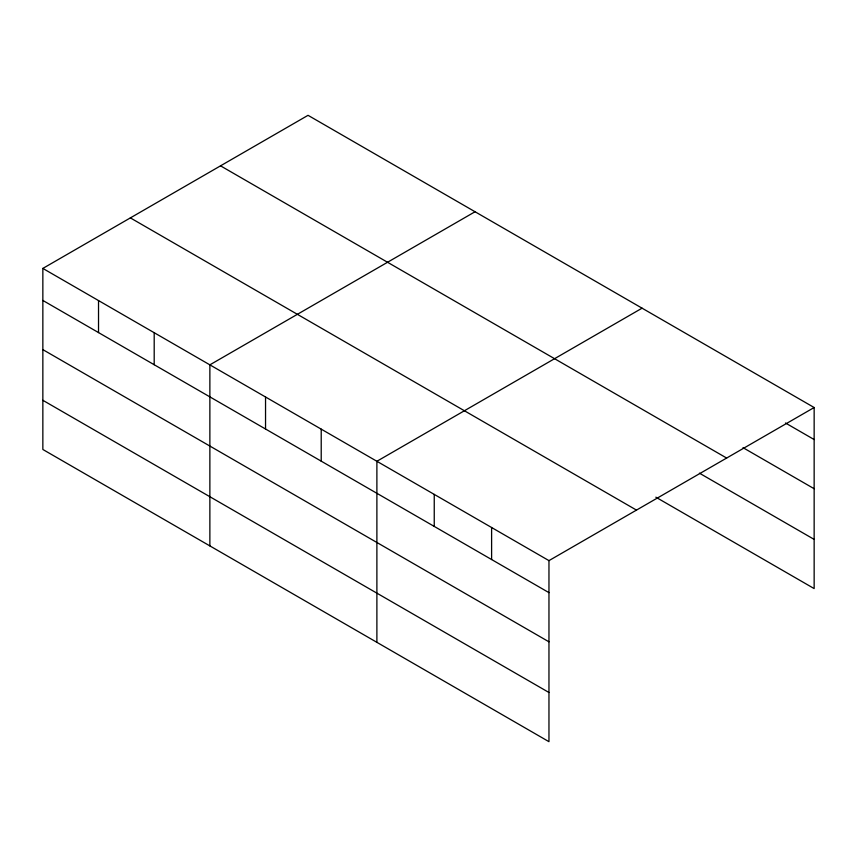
<?xml version="1.0" encoding="UTF-8"?>
<svg xmlns="http://www.w3.org/2000/svg" width="857" height="857" viewBox="0 0 857 857"><rect width="100%" height="100%" fill="white"/><g stroke="black" fill="none" stroke-linecap="round" stroke-linejoin="round"><path stroke-width="1.29" d="M548.962 641.829L548.962 560.628L42.85 268.423L42.85 449.475L548.962 741.68L548.962 641.829L42.85 349.624M42.85 268.423L308.038 115.32L814.15 407.525L814.15 588.577L655.841 497.178M475.057 211.743L209.869 364.846L209.869 545.909M642.075 308.177L376.887 461.28L376.887 642.332M548.962 560.628L814.15 407.525M785.473 422.994L814.15 439.545M743.019 447.665L814.15 488.726M220.528 165.84L726.64 458.045M699.43 473.171L814.15 539.396M130.36 217.892L636.472 510.097M42.85 300.443L548.962 592.648M42.85 400.294L548.962 692.499M491.607 527.505L491.607 559.535M434.242 494.393L434.242 526.412M321.214 429.132L321.214 461.162M265.541 396.995L265.541 429.014M154.196 332.709L154.196 364.728M98.523 300.561L98.523 332.591"/></g></svg>
